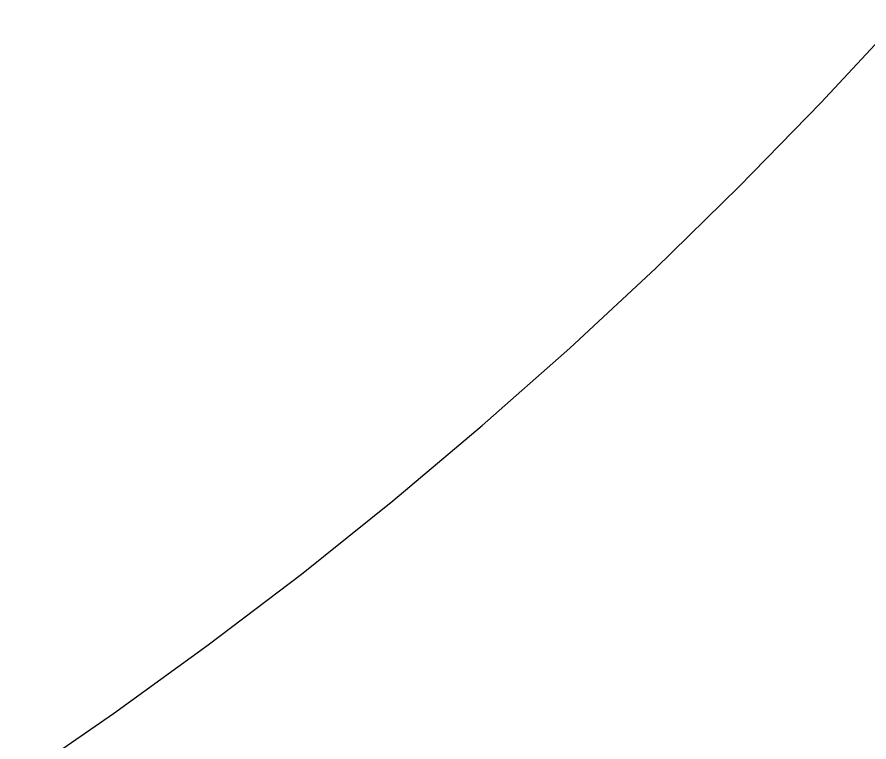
# Model space of a CAD drawing. Header units: metres. Extents: x -53 to 53, y -52 to 53.
# Drawn here: x 25 to 33.04, y -37.06 to -30.22 of the extents above; entities that cross this region are included whole.
import ezdxf

# ---------------------------------------------------------------- set-up
doc = ezdxf.new("R2010")
doc.units = ezdxf.units.M

msp = doc.modelspace()

# ---------------------------------------------------------------- linework, layer by layer
for p, q in [((32.5911, -31.0293), (33.3428, -30.2201)), ((31.8198, -31.8198), (32.5911, -31.0293)), ((31.0293, -32.5911), (31.8198, -31.8198)), ((30.2201, -33.3428), (31.0293, -32.5911)), ((29.3928, -34.0744), (30.2201, -33.3428)), ((28.5477, -34.7855), (29.3928, -34.0744)), ((27.6854, -35.4756), (28.5477, -34.7855)), ((26.8065, -36.1443), (27.6854, -35.4756)), ((25.9114, -36.7913), (26.8065, -36.1443)), ((25.0007, -37.4161), (25.9114, -36.7913))]:
    msp.add_line(p, q)

doc.saveas('drawing.dxf')
